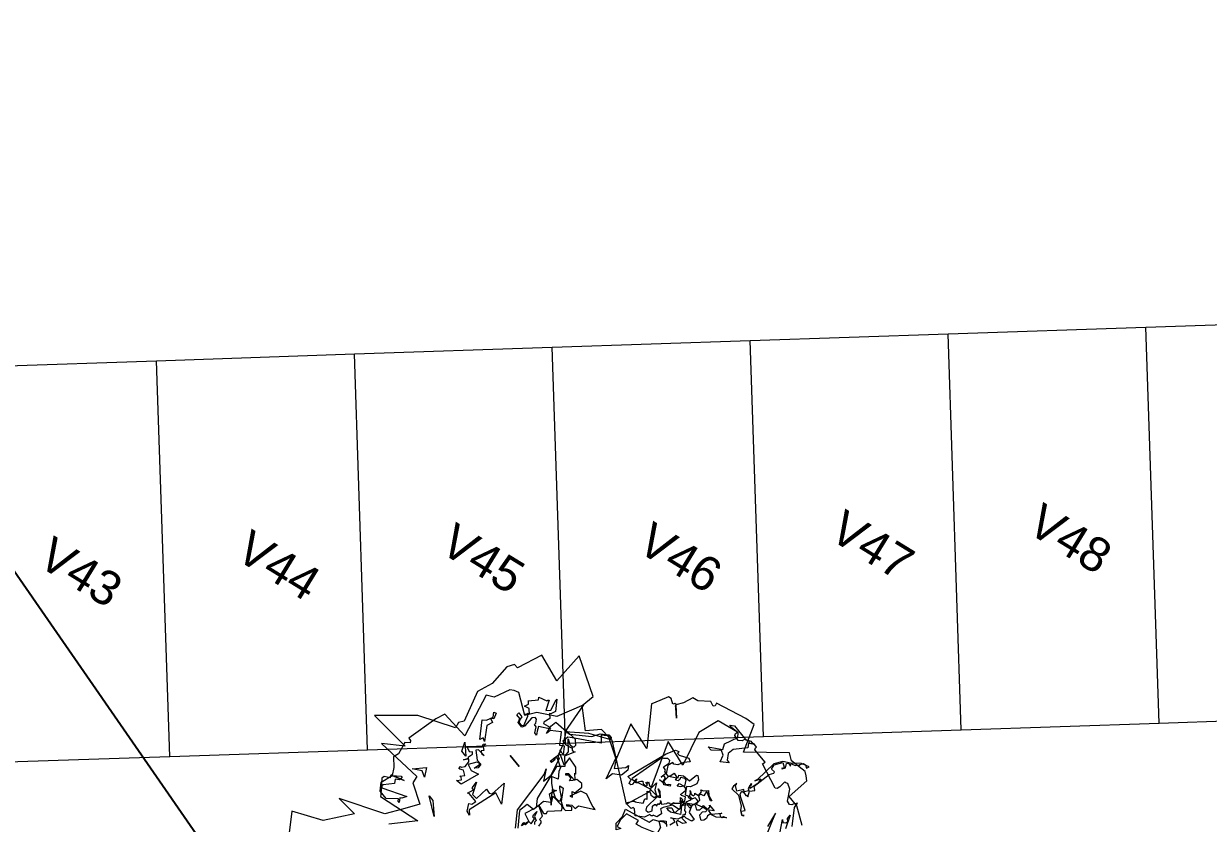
# Model space of a CAD drawing. Header units: metres. Extents: x -71 to 881, y -503 to 661.
# Drawn here: x 242.64 to 257.6, y -222.49 to -212.39 of the extents above; entities that cross this region are included whole.
import ezdxf

# ---------------------------------------------------------------- set-up
doc = ezdxf.new("R2010")
doc.units = ezdxf.units.M
doc.layers.add('04. Pisos', color=8, linetype='Continuous', lineweight=5)
doc.layers.add('05. Textos', color=5, linetype='Continuous', lineweight=0)
doc.layers.add('ARBRE', color=100, linetype='Continuous', lineweight=13, true_color=0x00ff3f)
doc.styles.get("Standard").update_dxf_attribs({"font": 'arial.ttf'})

# ---------------------------------------------------------------- blocks, each defined once
blk = doc.blocks.new('WMF2', base_point=(0, 0.01))
at = {"color": 251, "lineweight": 0, "true_color": 0x636466}
for points in [[(112.93, -205.76), (117.77, -214.23), (115.81, -208.91)], [(110.13, -215.92), (115.04, -221.02), (115.66, -222.79), (116.35, -221.31), (116.39, -220.76), (116.99, -220.25), (118.51, -220.38), (121.42, -223.82), (123.45, -224.55), (124.06, -224.04), (124.6, -224.1), (124.28, -221.43), (124.37, -220.32), (124.97, -219.82), (134.84, -221.76), (134.73, -222.86), (140.59, -222.8), (140.98, -223.38), (140.96, -223.82), (142.59, -223.95), (142.62, -223.52), (143.7, -222.51), (144.2, -223.11), (145.93, -222.16), (146.02, -221.17), (147.09, -220.14), (149.19, -220.32), (149.69, -220.93), (149.6, -221.91), (157.24, -218.9), (158.3, -210.64), (152.62, -198.66), (162.76, -199.86), (152.65, -183.05), (154.26, -173.69), (175.85, -184.22), (183.13, -179.1), (188.97, -172.64), (192.5, -184.13), (195.26, -173.72), (200.97, -168.92), (202.85, -164.87), (210.8, -168.41), (212.43, -167.44), (213.62, -166.42), (215.13, -160.27), (217.5, -158.38), (210.72, -142.97), (221.5, -142.28), (222.26, -138.6), (222.84, -126.51), (221.75, -126.41), (221.24, -125.83), (222.46, -124.38), (220.76, -119.93), (220.93, -117.85), (217.92, -115.52), (216.01, -113.25), (211.75, -115.52), (215.09, -113.71), (215.69, -113.21), (216.23, -113.25), (216.29, -112.71), (215.78, -112.1), (217.44, -110.7), (217.53, -109.6), (213.13, -105.6), (212.64, -105.02), (197.13, -110.25), (202.88, -101.16)], [(162.25, -221.47), (162.55, -220.76), (164.41, -221.19), (167.6, -217.66), (169.53, -216.89), (170.28, -213.15), (171.44, -210.43), (167.5, -207.63), (170.63, -209.8), (171.33, -210.11), (171.53, -210.62), (172.06, -210.42), (172.36, -209.7), (174.37, -210.56), (175.39, -210.16), (176.98, -204.42), (177.29, -203.7), (165.65, -192.21), (176.34, -193.26), (169.52, -180.97), (177.55, -183.87), (181.35, -183.49), (184.59, -178.67), (192.69, -183.49), (192.69, -188.7), (207.51, -193.95), (205.44, -181.84), (216.23, -183.49), (218.11, -173.58), (219.76, -173.52), (220.92, -170.8), (219.49, -162.84), (220.49, -156.77), (215.08, -146.26), (215.94, -144.26), (215.12, -142.21), (227.2, -134.24), (237.13, -121.84), (221.43, -123.58), (227.53, -117.47), (210.08, -120.09), (209.21, -117.47), (201.41, -114.58), (204.04, -108.47), (206.64, -102.36), (221.47, -92.77), (213.62, -93.64), (218.84, -83.17), (228.67, -76.4), (223.08, -70.7)], [(108.11, -219.06), (114.95, -222), (119.42, -221.88), (119.84, -230.55), (121.43, -231.58), (122.86, -232.19), (129.04, -230.77), (131.8, -232.03), (142.53, -219.05), (147.98, -228.38), (151.61, -227.39), (162.65, -222.48), (162.25, -221.47), (162.25, -221.47)], [(110.92, -210.8), (114.34, -214.81), (113.44, -214.21), (112.61, -214.93), (112.58, -215.91), (113.47, -216.49), (113.87, -217.98), (110.96, -213.56)], [(216.62, -108.51), (216.01, -113.25), (213.7, -115.58), (213.1, -115.58), (213.1, -114.35), (214.19, -113.25), (213.1, -112.03), (215.41, -108.51), (215.41, -107.9), (214.8, -107.41), (206.64, -112.66), (207.25, -110.82), (207.86, -110.33), (206.64, -109.11), (207.25, -109.11), (207.86, -109.72), (210.77, -106.2), (214.19, -106.2), (216.62, -108.51), (216.62, -108.51)], [(194.63, -115.87), (201.7, -119.08), (199.51, -119.1), (194.63, -115.87), (194.63, -115.87)], [(208.1, -122), (210.46, -122.83), (213.34, -120.5), (210.43, -124.86), (208.1, -122), (208.1, -122)], [(190.5, -128.76), (189.64, -129.45), (189.46, -131.17), (193.19, -131.13), (193.65, -130.73), (193.32, -133.22), (194.17, -133.3), (194.78, -135.8), (192.24, -131.89), (190.15, -132.02), (190.49, -137.07), (188.78, -136.9), (187.93, -137.58), (188.18, -143.5), (182.86, -137.92), (186.5, -138.74), (187.36, -138.82), (188.57, -127.35), (187.03, -126.24), (188.66, -126.48), (190.5, -128.76), (190.5, -128.76)], [(172.77, -136.49), (177.52, -141.23), (181.55, -156.93), (182.76, -158.76), (179.84, -155.24), (179.84, -158.76), (182.76, -165.09), (183.97, -163.4), (183.36, -163.4), (183.36, -161.69), (183.97, -161.69), (183.97, -165.71), (182.76, -166.93), (185.07, -169.24), (186.28, -168.03), (189.83, -171.55), (192.73, -168.64), (192.73, -166.93), (193.83, -169.85), (193.83, -172.16), (187.38, -173.37), (181.55, -179.23), (180.45, -182.15), (178.13, -184.47), (176.91, -184.47), (176.31, -183.86), (177.52, -184.47), (179.84, -182.15), (177.52, -180.32), (185.07, -173.85), (186.89, -172.16), (186.89, -169.85), (185.07, -169.85), (182.76, -170.95), (182.15, -170.45), (181.55, -170.45), (181.05, -170.95), (182.15, -166.93), (179.21, -164.61), (181.05, -162.17), (176.31, -149.38), (174, -147.07), (174, -145.86), (176.91, -145.25), (176.91, -141.71), (172.29, -137.1)], [(198.96, -132.02), (199.76, -132.54), (200.36, -132.4), (199.38, -133.95), (201.26, -134.85), (202.39, -133.98), (202.72, -133.9), (202.93, -134.84), (202.59, -134.91), (201.88, -136.06), (202.37, -138.31), (203.19, -138.84), (204.17, -137.22), (203.51, -139.04), (203.93, -139.29), (203.69, -141.03), (204.43, -141.55), (204.96, -140.74), (206.69, -141.04), (207.29, -140.91), (203.63, -145.45), (204.17, -146.3), (203.66, -147.12), (203.34, -145.79), (202.2, -145.06), (202.72, -144.26), (201.92, -143.8), (200.66, -144.08), (203.6, -143.77), (204.12, -142.96), (200.96, -141), (198.96, -141.1), (198.59, -139.51), (199.36, -138.28), (199.2, -140.69), (199.61, -140.96), (200.47, -140.41), (201.83, -137.47), (199.42, -136.95), (196.65, -138.27), (197.74, -130.97), (199.93, -130.47), (198.96, -132.02), (198.96, -132.02)], [(208.87, -141.57), (204.74, -138.66), (207.06, -138.66), (208.87, -141.57), (208.87, -141.57)], [(172.09, -138.69), (172.45, -139.76), (172.53, -140.18), (171.42, -140.08), (171.62, -141.79), (170.39, -141.96), (171.14, -144.02), (171.94, -143.9), (172.54, -144.66), (172.74, -146.37), (171.85, -144.55), (170.26, -144.14), (170.19, -143.29), (169.43, -142.72)], [(168.09, -143.61), (168.48, -145.07), (168.92, -145.41), (169.79, -145.28), (170.04, -146.94), (173.91, -148.36), (170.8, -147.91), (170.41, -148.01), (169.9, -148.71), (170.41, -149.48), (167.33, -153.6), (167.88, -154.33), (168.63, -154.89), (173.09, -154.46), (173.45, -154.42), (171.93, -152.49), (171.21, -151.97), (174.13, -154.55), (174.64, -155.32), (175.4, -155.88), (172.47, -154.78), (170.8, -155.02), (170.42, -155.53), (171.04, -156.68), (174.04, -158.22), (174.74, -158.74), (173.33, -159.18), (169.98, -155.59), (167.94, -154.77), (167.31, -154.68), (166.44, -154.8), (165.01, -156.7), (165.95, -157.41), (166.73, -156.9), (167.3, -156.16), (167.79, -156.52), (166.47, -157.79), (164.8, -158.03), (164.79, -159.51), (159.94, -163.43), (161.71, -163.57), (166.28, -164.6), (168.39, -163.57), (169.49, -159.28), (168.67, -159.85), (170.32, -161.09), (169.36, -161.46), (169.4, -164.84), (170.39, -165.59), (172.66, -165.09), (173.31, -163.69), (174.06, -162.7), (174.38, -163.72), (175.5, -163.78), (175.85, -163.73), (176.42, -162.98), (176.92, -163.36), (176.35, -164.1), (173.23, -164.33), (173.04, -164.58), (174.93, -166.01), (174.5, -166.07), (176.45, -167.55), (180.59, -167.98), (179.68, -164.7), (183.52, -166.03), (184.12, -165.76), (184.28, -166.58), (184.98, -167.12), (184.09, -166.85), (182.78, -167.03), (182.25, -167.74), (182.48, -169.01), (186.32, -171.88), (184.25, -171.11), (183.02, -171.28), (182.66, -171.8), (182.73, -172.63), (184.43, -173.9), (189.08, -173.24), (185.87, -169.02), (184.12, -165.76), (182.95, -164.22), (179.83, -163.17), (179.13, -161.78), (177.11, -159.84), (179.39, -158.51), (177.45, -157.05), (175.4, -155.88), (174.19, -156.77), (174.64, -155.32), (174.73, -153.72), (171.93, -152.49), (174.04, -150.58), (173.91, -148.36), (173.97, -146.62), (174.86, -142.5), (171.62, -141.79), (172.09, -138.69)], [(208.96, -155.15), (209.4, -154.92), (209.63, -154.33), (208.3, -153.97), (208.67, -151.63), (204.64, -147.41), (205.96, -147.79), (206.24, -146.5), (211.37, -151.69), (210.33, -152.81), (209.63, -155.34), (210.96, -156.71), (210.11, -157.18), (208.96, -155.15), (208.96, -155.15)], [(189.52, -151.57), (194.75, -151.57), (189.52, -151.57), (189.52, -151.57)], [(203.13, -162.67), (204.93, -162.67), (204.93, -163.71), (203.13, -163.71), (202.75, -162.29), (202.01, -161.54), (200.96, -161.54), (200.21, -162.29), (202.01, -165.5), (202.37, -165.88), (203.13, -165.12), (202.75, -166.25), (202.37, -166.64), (203.5, -167.31), (203.82, -167.68), (205.6, -166.93), (205.31, -168.42), (205.98, -169.09), (206.34, -169.09), (204.18, -172.31), (204.93, -173.05), (202.01, -174.48), (202.01, -174.86), (201.7, -175.24), (199.54, -172.01), (198.43, -173.43), (200.21, -177.4), (200.21, -177.69), (197, -174.48), (197.38, -172.69), (197.76, -172.31), (196.33, -171.27), (196.63, -168.73), (196.33, -168.42), (194.53, -169.09), (193.04, -169.09), (196.63, -166.25), (195.57, -164.83), (194.53, -163.71), (195.57, -163.71), (197, -165.5), (198.12, -165.5), (198.12, -166.25), (199.17, -167.31), (199.92, -167.31), (200.59, -166.25), (199.92, -162.29), (200.21, -161.25), (202.37, -161.25), (203.13, -162.67), (203.13, -162.67)], [(138.94, -175.74), (144.01, -172.85), (146.39, -171.88), (146.93, -173.42), (151.56, -171.55), (151.13, -168.2), (150.13, -165.91), (148.68, -166.49), (149.35, -164.92), (151.24, -166.38), (151.67, -169.75), (153.13, -172.22), (143.98, -176.02), (143.88, -177.83), (142.05, -179.02), (139.92, -178.12), (138.94, -175.74), (138.94, -175.74)], [(139.48, -180.48), (140.6, -180.25), (141.77, -179.29), (141.95, -179.48), (140.94, -180.66), (140.37, -181.13), (138.81, -180.09)], [(138.5, -181.3), (138.3, -183.46), (138.84, -183.71), (139.55, -183.74), (140.34, -183.1), (138.33, -185.08), (138.01, -186.66), (137.96, -187.04), (138.47, -187.64), (138.27, -187.81), (137.93, -187.74), (138.03, -188.28), (138.55, -188.89), (139.2, -188.95), (140.91, -190.59), (141.25, -190.57), (141.38, -189.16), (139.54, -187.38), (139.07, -186.81), (142.01, -184.38), (142.93, -184.24), (144.01, -184.38), (142.96, -185.86), (141.2, -185.39), (140.77, -186.02), (140.94, -188.21), (142.43, -189.6), (142.8, -189.62), (143.13, -190.05), (142.18, -190.14), (141.95, -191.03), (142.93, -192.19), (144.24, -191.39), (144.58, -191.45), (144.78, -191.29), (144.74, -193.64), (145.22, -194.21), (146.33, -194.31), (146.97, -193.1), (147.96, -192.3), (148.2, -193.41), (146.53, -194.15), (146.12, -194.49), (147.57, -196.24), (148.3, -196.27), (149.64, -195.16), (149.18, -194.59), (149.23, -193.84), (150.01, -193.2), (150.32, -193.98), (152.67, -192.02), (152.33, -189.62), (152.2, -189.45), (151.09, -189.35), (150.48, -190.21), (149.91, -190.68), (149.57, -190.27), (151.32, -188.81), (151.86, -189.06), (153.85, -188.7), (152.77, -188.98), (152.4, -189.29), (152.8, -190.62), (152.94, -190.78), (153.69, -190.85), (154.05, -190.54), (154.11, -189.8), (154.29, -191.99), (154.99, -192.09), (155.13, -192.59), (156.55, -192.72), (156.32, -195.25), (156.96, -196.02), (157.91, -195.93), (158.87, -194.78), (159.49, -194.28), (159.79, -193.07), (159.51, -193.9), (160.36, -181.18), (160.3, -180.89), (159.09, -181.29), (159.32, -182.35), (159.11, -182.21), (158.95, -181.51), (158.27, -181.62), (157.59, -183.02), (157.18, -183.64), (156.35, -183.07), (154.92, -183.39), (155.08, -184.08), (156.2, -184.24), (155.47, -184.34), (155.62, -185.07), (154.42, -184.57), (153.35, -184.75), (153.51, -186.38), (153.6, -187.08), (151.95, -185.01), (149.99, -184.32), (149.29, -184.43), (149.15, -184.65), (149.29, -185.38), (151.47, -186.21), (150.33, -186.08), (148.46, -184.81), (149.07, -184.27), (149.41, -184.25), (148.91, -178.66), (148.24, -177.88), (147.12, -178.09), (146.52, -179.46), (147.86, -180.69), (147.82, -181.61), (147.53, -182), (147.35, -181.89), (146.99, -181.96), (147.31, -182.82), (146.97, -182.85), (146.83, -183.07), (146.96, -183.8), (147.57, -184.22), (146.37, -183.73), (145.25, -185.38), (145.32, -185.75), (144.9, -186.35), (144.5, -186.09), (144.14, -186.16), (144.04, -187.62), (143.83, -187.48), (142.52, -189.03), (142.08, -189.67), (142.11, -190.02), (143.28, -190.18), (143.89, -190.6), (142.85, -190.79), (141.99, -190.19), (138.87, -193), (138.74, -194.12), (138.82, -194.82), (139.8, -194.84), (140.46, -194.71), (140.93, -193.17), (142.31, -192.91), (142.34, -193.82), (143.01, -194.6), (143.63, -195.01), (142.43, -194.52), (141.41, -194.72), (141.51, -195.42), (141.95, -195.71), (141.09, -196.03), (140.4, -196.21), (140.74, -197.98), (141.5, -198.18), (140.55, -198.74), (139.52, -200.23), (138.03, -199.22), (135.82, -198.91), (136.11, -198.49), (139.38, -199.5), (139.74, -199.42), (139.04, -197.73), (140.05, -197.19), (140.36, -196.75), (140.18, -196.05), (139.41, -195.86), (138.75, -195.42), (138.41, -193.65), (136.6, -194.53), (136.31, -194.97), (136.38, -195.33), (134.28, -195.7), (134.46, -196.76), (135.1, -197.22), (132.37, -197.2), (133.77, -195.99), (133.7, -195.63), (132.79, -195.64), (132.09, -195.74), (129.95, -198.9), (130.18, -198.17), (129.52, -197.73), (128.84, -197.89), (128.6, -198.62), (127.64, -199.19), (130.16, -196.3), (132.35, -195.35), (132.53, -194.25), (131.99, -193.25), (132.12, -192.12), (132.68, -191.29), (133.87, -191.79), (134.49, -192.21), (134.79, -193.63), (134.09, -194.68), (134.18, -195.38), (136.09, -194.82), (135.98, -193.22), (136.53, -192.38), (138.34, -193.29), (139.06, -192.24), (138.68, -191.03), (140.3, -190.91), (141.35, -188.87), (140.74, -188.44), (140.72, -187.54), (143.51, -186.63), (145.06, -183.4), (145.23, -182.31), (144.26, -181.94), (143.6, -181.51), (143.77, -179.46), (145.1, -178.82), (145.07, -178.48), (145.34, -178.09), (146.02, -177.93), (146.55, -175.84), (149.03, -173.49), (151.13, -174.93), (151.83, -174.83), (152.07, -174.01), (154.04, -173.82), (154.65, -174.25), (153.72, -176.12), (153.29, -176.72), (153.08, -176.57), (150.75, -178.69), (151.6, -180.16), (151.31, -180.6), (150.94, -180.67), (153.31, -182.54), (152.7, -183.08), (151.76, -183.04), (151.56, -182.89), (151.5, -182.59), (150.64, -182.91), (149.91, -183.05), (149.78, -184.18), (153.37, -183.87), (157.76, -181.91), (158.22, -181.26), (158.87, -181.13), (158.61, -179.74), (158.9, -179.3), (159.63, -179.15), (160.17, -180.16), (160.23, -180.53), (161.97, -180.37), (159.66, -196.47), (158.58, -199.98), (157.43, -200.58), (157.16, -199.85), (156.26, -199.9), (153.31, -201.99), (151.94, -201.5), (153.21, -199.48), (153.79, -197.33), (154.96, -196.37), (155.66, -196.47), (155.88, -194.31), (153.91, -191.96), (152.87, -191.86), (152.36, -192.9), (152.27, -194.36), (150.48, -194.18), (150.11, -194.49), (150.75, -195.26), (149.38, -196.4), (146.61, -197.04), (146.66, -200.28), (146.27, -200.62), (144.88, -199.79), (144.11, -198.43), (144.72, -195.93), (145.72, -194.82), (143.6, -192.6), (142.05, -193.54), (141.19, -193.65), (140.84, -192.91), (141.38, -191.16), (138.98, -191.83), (137.57, -189.7), (134.5, -189.55), (134.6, -188.51), (136.69, -187.48), (137.39, -187.51), (137.76, -187.2), (137.7, -186.3), (135.35, -186.6), (135.98, -185.39), (137.66, -184.67), (138.03, -184.72), (137.93, -183.77), (136.52, -183.3)], [(167.3, -178.31), (164.99, -181.83), (164.99, -183.07), (163.76, -181.83), (163.76, -178.92), (166.2, -176.6), (166.2, -173.68), (170.22, -181.83), (167.3, -178.31), (167.3, -178.31)], [(128.63, -229.85), (130.85, -228.1), (132.31, -224.99), (131.45, -216.73), (131.71, -215.63), (130.94, -217.85), (130.31, -216.16), (130.6, -212.58), (131.48, -213.21), (131.19, -213.31), (131.49, -214.13), (131.79, -214.02), (131.07, -212.08), (130.28, -211.7), (130.98, -210.18), (131.77, -210.56), (132.87, -208.24), (134.78, -209.13), (135.09, -209.95), (135.09, -208.36), (134.68, -207.25), (131.36, -207.8), (127.52, -206.02), (126.48, -204.8), (124.97, -204.1), (124.38, -204.31), (124.19, -204.71), (124.67, -204.21), (126.19, -204.91), (125.4, -206.21), (130.16, -207.96), (131.33, -208.46), (131.74, -209.57), (130.87, -209.89), (129.57, -209.78), (129.36, -210.13), (129.07, -210.23), (128.75, -210.08), (129.97, -211.82), (128.98, -213.46), (130.3, -214.3), (130.27, -221.28), (129.57, -222.8), (129.78, -223.38), (131.29, -223.17), (131.93, -224.86), (130.51, -227.9), (128.94, -227.21), (128.82, -226.92), (129.2, -226.13), (128.91, -226.23), (128.41, -227.4), (129.45, -228.63), (129.11, -229.36), (127.81, -229.23), (128.24, -229.68), (128.34, -229.97), (126.82, -230.86), (126.44, -231.65), (126.15, -231.77), (125.75, -231.58), (126.06, -232.39), (125.56, -233.58), (124.75, -233.87), (123.53, -233.31), (123.33, -234.38), (126.03, -233.07), (128.63, -229.85), (128.63, -229.85)], [(147.98, -213.1), (150.4, -210.17), (152.11, -210.17), (147.98, -213.72), (149.19, -215.41), (147.98, -220.65), (149.19, -221.87), (152.11, -221.27), (153.32, -221.27), (152.11, -222.48), (145.66, -222.48), (143.95, -223.57), (142.74, -223.57), (143.95, -222.48), (142.74, -221.27), (145.66, -216.64), (145.66, -214.32), (143.95, -212.49), (142.74, -212.49), (145.04, -210.17), (146.26, -212.49), (147.98, -213.1), (147.98, -213.1)]]:
    blk.add_lwpolyline(points, dxfattribs=at)

msp = doc.modelspace()

# ---------------------------------------------------------------- linework, layer by layer
at = {"color": 240, "true_color": 0xed1f24}
msp.add_lwpolyline([(130.881, -38.249), (138.878, -123.034), (215.555, -180.395), (249.842, -229.865), (275.245, -285.802), (260.434, -323.34), (217.064, -336.002), (165.91, -364.471), (147.453, -376.759), (136.443, -381.587)], dxfattribs=at)
at = {"layer": '04. Pisos'}
for p, q in [((254.314, -216.311), (256.812, -216.226)), ((256.812, -216.226), (259.311, -216.142)), ((256.981, -221.224), (256.812, -216.226)), ((256.981, -221.224), (256.812, -216.226)), ((249.317, -216.479), (251.815, -216.395)), ((251.815, -216.395), (254.314, -216.311)), ((251.984, -221.392), (251.815, -216.395)), ((251.984, -221.392), (251.815, -216.395)), ((254.482, -221.308), (254.314, -216.311)), ((254.482, -221.308), (254.314, -216.311)), ((244.319, -216.648), (246.818, -216.563)), ((246.818, -216.563), (249.317, -216.479)), ((246.986, -221.56), (246.818, -216.563)), ((246.986, -221.56), (246.818, -216.563)), ((249.485, -221.476), (249.317, -216.479)), ((249.485, -221.476), (249.317, -216.479)), ((241.821, -216.732), (244.319, -216.648)), ((244.488, -221.645), (244.319, -216.648)), ((244.488, -221.645), (244.319, -216.648)), ((254.482, -221.308), (256.981, -221.224)), ((256.981, -221.224), (259.479, -221.139)), ((251.984, -221.392), (254.482, -221.308)), ((246.986, -221.56), (249.485, -221.476)), ((249.485, -221.476), (251.984, -221.392)), ((241.989, -221.729), (244.488, -221.645)), ((244.488, -221.645), (246.986, -221.56))]:
    msp.add_line(p, q, dxfattribs=at)

# ---------------------------------------------------------------- block references
at = {"layer": 'ARBRE', "color": 251, "lineweight": 5, "true_color": 0x636466, "xscale": 0.03451886634015593, "yscale": 0.03451886634015593, "zscale": 0.03451886634015593, "rotation": 128.5771086415459}
msp.add_blockref('WMF2', (248.889, -230.15), dxfattribs=at)

# ---------------------------------------------------------------- texts
at = {"layer": '05. Textos', "char_height": 0.4326, "attachment_point": 1, "rotation": 328.4086}
for s, insert in [('V47', (253.013, -218.513)), ('V48', (255.512, -218.429)), ('V45', (248.097, -218.679)), ('V46', (250.588, -218.667)), ('V44', (245.517, -218.766)), ('V43', (243.019, -218.85))]:
    msp.add_mtext_dynamic_manual_height_columns(s, width=1.21171, gutter_width=2.163, heights=[0], dxfattribs=dict(at, insert=insert))

doc.saveas('drawing.dxf')
